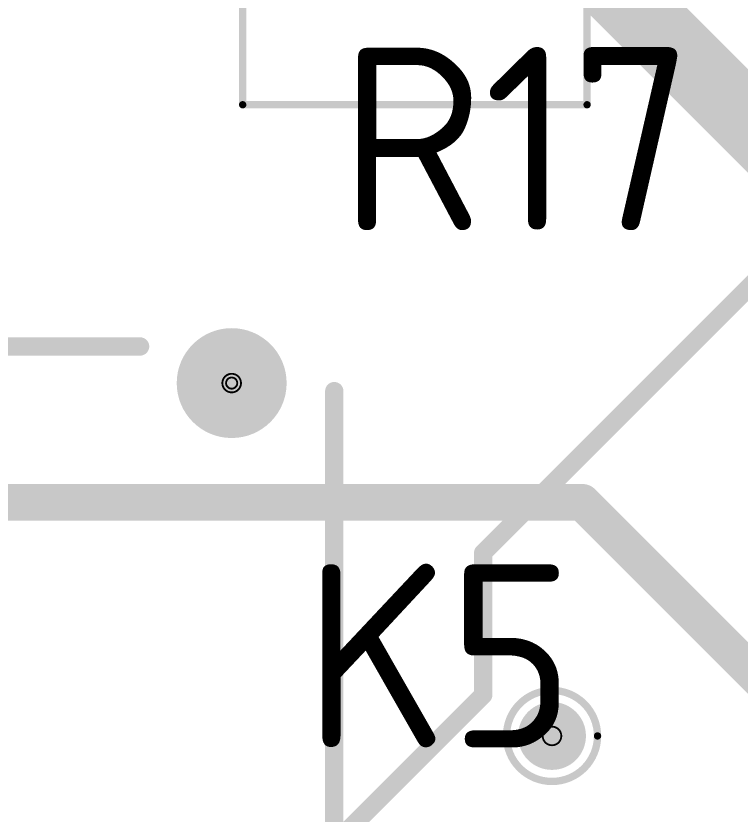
# Model space of a CAD drawing. Header units: millimetres. Extents: x 3219 to 51106, y -14166 to 2063.
# Drawn here: x 5667.59 to 5687.35, y 1876.09 to 1897.88 of the extents above; entities that cross this region are included whole.
import ezdxf

# ---------------------------------------------------------------- set-up
doc = ezdxf.new("R2010")
doc.units = ezdxf.units.MM
doc.layers.get('0').update_dxf_attribs({"lineweight": 53})
for name, color, linetype in [('Bottom Layer', 5, 'Continuous'), ('Bottom Solder', 6, 'Continuous'), ('Drill Drawing', 1, 'Continuous'), ('Mechanical 1', 6, 'Continuous'), ('Mechanical 15', 56, 'Continuous'), ('Multi-Layer', 9, 'Continuous'), ('Top Layer', 1, 'Continuous'), ('Top Overlay', 2, 'Continuous'), ('Top Solder', 216, 'Continuous')]:
    doc.layers.add(name, color=color, linetype=linetype)
doc.styles.add('GOST type B', font='GOST_B.TTF', dxfattribs={"height": 3.5})

# ---------------------------------------------------------------- blocks, each defined once
blk = doc.blocks.new('_______301421_021_19')
at = {"layer": 'Bottom Layer'}
h = blk.add_hatch(color=5, dxfattribs=at)
edge = h.paths.add_edge_path()
edge.add_arc((0, 0), 1.5, 0, 360)
at = {"layer": 'Multi-Layer'}
h = blk.add_hatch(color=9, dxfattribs=at)
edge = h.paths.add_edge_path()
edge.add_arc((0, 0), 1.5, 0, 360)
at = {"layer": 'Top Layer'}
h = blk.add_hatch(color=1, dxfattribs=at)
edge = h.paths.add_edge_path()
edge.add_arc((0, 0), 1.5, 0, 360)
blk = doc.blocks.new('_2_33_2_1PIN_22')
at = {"layer": 'Bottom Layer'}
h = blk.add_hatch(color=5, dxfattribs=at)
edge = h.paths.add_edge_path()
edge.add_arc((0, 0), 0.925, 0, 360)
at = {"layer": 'Bottom Solder'}
h = blk.add_hatch(color=6, dxfattribs=at)
edge = h.paths.add_edge_path()
edge.add_arc((0, 0), 1.027, 0, 360)
at = {"layer": 'Multi-Layer'}
h = blk.add_hatch(color=9, dxfattribs=at)
edge = h.paths.add_edge_path()
edge.add_arc((0, 0), 0.925, 0, 360)
at = {"layer": 'Top Layer'}
h = blk.add_hatch(color=1, dxfattribs=at)
edge = h.paths.add_edge_path()
edge.add_arc((0, 0), 0.925, 0, 360)
at = {"layer": 'Top Solder'}
h = blk.add_hatch(color=216, dxfattribs=at)
edge = h.paths.add_edge_path()
edge.add_arc((0, 0), 1.027, 0, 360)
at = {"layer": 'Mechanical 1'}
for points in [[(-4.7, 4.4, 0.2, 0.2, 0), (-4.7, -4.4, 0.2, 0.2, 0)], [(-4.7, 4.4, 0.2, 0.2, 0), (4.7, 4.4, 0.2, 0.2, 0)], [(4.7, -4.4, 0.2, 0.2, 0), (4.7, 4.4, 0.2, 0.2, 0)], [(-4.7, -4.4, 0.2, 0.2, 0), (4.7, -4.4, 0.2, 0.2, 0)]]:
    blk.add_lwpolyline(points, format="xyseb", dxfattribs=at)
for points in [[(-4.75, 4.4, 0.1, 0.1, 1), (-4.65, 4.4, 0.1, 0.1, 1)], [(-4.75, 4.4, 0.1, 0.1, 1), (-4.65, 4.4, 0.1, 0.1, 1)], [(4.65, 4.4, 0.1, 0.1, 1), (4.75, 4.4, 0.1, 0.1, 1)], [(4.65, 4.4, 0.1, 0.1, 1), (4.75, 4.4, 0.1, 0.1, 1)], [(-4.75, -4.4, 0.1, 0.1, 1), (-4.65, -4.4, 0.1, 0.1, 1)], [(-4.75, -4.4, 0.1, 0.1, 1), (-4.65, -4.4, 0.1, 0.1, 1)], [(4.65, -4.4, 0.1, 0.1, 1), (4.75, -4.4, 0.1, 0.1, 1)], [(4.65, -4.4, 0.1, 0.1, 1), (4.75, -4.4, 0.1, 0.1, 1)]]:
    blk.add_lwpolyline(points, format="xyseb", close=True, dxfattribs=at)
at = {"layer": 'Mechanical 15'}
for points in [[(0, 0.5, 0.05, 0.05, 0), (0, -0.5, 0.05, 0.05, 0)], [(-0.5, 0, 0.05, 0.05, 0), (0.5, 0, 0.05, 0.05, 0)]]:
    blk.add_lwpolyline(points, format="xyseb", dxfattribs=at)
for points in [[(-0.013, 0.5, 0.025, 0.025, 1), (0.012, 0.5, 0.025, 0.025, 1)], [(-0.513, 0, 0.025, 0.025, 1), (-0.488, 0, 0.025, 0.025, 1)], [(0.487, 0, 0.025, 0.025, 1), (0.512, 0, 0.025, 0.025, 1)], [(-0.013, -0.5, 0.025, 0.025, 1), (0.012, -0.5, 0.025, 0.025, 1)]]:
    blk.add_lwpolyline(points, format="xyseb", close=True, dxfattribs=at)
at = {"layer": 'Top Overlay'}
for points in [[(-4.7, 4.4, 0.2, 0.2, 0), (4.7, 4.4, 0.2, 0.2, 0)], [(-4.7, -4.4, 0.2, 0.2, 0), (-4.7, 4.4, 0.2, 0.2, 0)], [(4.7, -4.4, 0.2, 0.2, 0), (4.7, 4.4, 0.2, 0.2, 0)], [(-4.7, -4.4, 0.2, 0.2, 0), (4.7, -4.4, 0.2, 0.2, 0)]]:
    blk.add_lwpolyline(points, format="xyseb", dxfattribs=at)
for points in [[(-4.75, 4.4, 0.1, 0.1, 1), (-4.65, 4.4, 0.1, 0.1, 1)], [(-4.75, 4.4, 0.1, 0.1, 1), (-4.65, 4.4, 0.1, 0.1, 1)], [(4.65, 4.4, 0.1, 0.1, 1), (4.75, 4.4, 0.1, 0.1, 1)], [(4.65, 4.4, 0.1, 0.1, 1), (4.75, 4.4, 0.1, 0.1, 1)], [(-4.75, -4.4, 0.1, 0.1, 1), (-4.65, -4.4, 0.1, 0.1, 1)], [(-4.75, -4.4, 0.1, 0.1, 1), (-4.65, -4.4, 0.1, 0.1, 1)], [(4.65, -4.4, 0.1, 0.1, 1), (4.75, -4.4, 0.1, 0.1, 1)], [(4.65, -4.4, 0.1, 0.1, 1), (4.75, -4.4, 0.1, 0.1, 1)]]:
    blk.add_lwpolyline(points, format="xyseb", close=True, dxfattribs=at)
at = {"layer": 'Top Overlay', "style": 'GOST type B'}
blk.add_text('R17', height=5, dxfattribs=at).set_placement((-2.061, -7.823))

msp = doc.modelspace()

# ---------------------------------------------------------------- hatches: boundary and pattern name
at = {"layer": 'Bottom Layer'}
h = msp.add_hatch(color=5, dxfattribs=at)
edge = h.paths.add_edge_path()
edge.add_arc((5682.221, 1878.223), 0.825, 0, 360)
at = {"layer": 'Bottom Solder'}
h = msp.add_hatch(color=6, dxfattribs=at)
edge = h.paths.add_edge_path()
edge.add_arc((5682.221, 1878.223), 0.927, 0, 360)
at = {"layer": 'Multi-Layer'}
h = msp.add_hatch(color=9, dxfattribs=at)
edge = h.paths.add_edge_path()
edge.add_arc((5682.221, 1878.223), 0.825, 0, 360)
at = {"layer": 'Top Layer'}
h = msp.add_hatch(color=1, dxfattribs=at)
edge = h.paths.add_edge_path()
edge.add_arc((5682.221, 1878.223), 0.825, 0, 360)
at = {"layer": 'Top Solder'}
h = msp.add_hatch(color=216, dxfattribs=at)
edge = h.paths.add_edge_path()
edge.add_arc((5682.221, 1878.223), 0.927, 0, 360)

# ---------------------------------------------------------------- linework, layer by layer
at = {"layer": 'Bottom Layer'}
for points in [[(5682.529, 1900.058, 2, 2, 0), (5691.229, 1891.358, 2, 2, 0)], [(5642.265, 1884.603, 1, 1, 0), (5683.048, 1884.603, 1, 1, 0)], [(5683.048, 1884.603, 1, 1, 0), (5690.468, 1877.183, 1, 1, 0)]]:
    msp.add_lwpolyline(points, format="xyseb", dxfattribs=at)
msp.add_lwpolyline([(5682.798, 1884.603, 0.5, 0.5, 1), (5683.298, 1884.603, 0.5, 0.5, 1)], format="xyseb", close=True, dxfattribs=at)
msp.add_lwpolyline([(5682.798, 1884.603, 0.5, 0.5, 1), (5683.298, 1884.603, 0.5, 0.5, 1)], format="xyseb", close=True, dxfattribs=at)
at = {"layer": 'Drill Drawing'}
for points in [[(5673.733, 1887.858, 0.0508, 0.0508, 1), (5673.225, 1887.858, 0.0508, 0.0508, 1)], [(5673.212, 1887.858, 0.0254, 0.0254, 1), (5673.237, 1887.858, 0.0254, 0.0254, 1)], [(5673.631, 1887.858, 0.0508, 0.0508, 1), (5673.326, 1887.858, 0.0508, 0.0508, 1)], [(5673.313, 1887.858, 0.0254, 0.0254, 1), (5673.339, 1887.858, 0.0254, 0.0254, 1)], [(5673.618, 1887.858, 0.0254, 0.0254, 1), (5673.644, 1887.858, 0.0254, 0.0254, 1)], [(5673.72, 1887.858, 0.0254, 0.0254, 1), (5673.745, 1887.858, 0.0254, 0.0254, 1)], [(5682.475, 1878.223, 0.0508, 0.0508, 1), (5681.967, 1878.223, 0.0508, 0.0508, 1)], [(5681.954, 1878.223, 0.0254, 0.0254, 1), (5681.979, 1878.223, 0.0254, 0.0254, 1)], [(5682.462, 1878.223, 0.0254, 0.0254, 1), (5682.487, 1878.223, 0.0254, 0.0254, 1)]]:
    msp.add_lwpolyline(points, format="xyseb", close=True, dxfattribs=at)
at = {"layer": 'Top Layer'}
for points in [[(5680.344, 1883.224, 0.5, 0.5, 0), (5705.344, 1908.223, 0.5, 0.5, 0)], [(5680.344, 1879.341, 0.5, 0.5, 0), (5680.344, 1883.224, 0.5, 0.5, 0)], [(5647.601, 1846.598, 0.5, 0.5, 0), (5680.344, 1879.341, 0.5, 0.5, 0)]]:
    msp.add_lwpolyline(points, format="xyseb", dxfattribs=at)
for points in [[(5680.219, 1883.224, 0.25, 0.25, 1), (5680.469, 1883.224, 0.25, 0.25, 1)], [(5680.219, 1883.224, 0.25, 0.25, 1), (5680.469, 1883.224, 0.25, 0.25, 1)], [(5680.219, 1879.341, 0.25, 0.25, 1), (5680.469, 1879.341, 0.25, 0.25, 1)], [(5680.219, 1879.341, 0.25, 0.25, 1), (5680.469, 1879.341, 0.25, 0.25, 1)]]:
    msp.add_lwpolyline(points, format="xyseb", close=True, dxfattribs=at)
at = {"layer": 'Top Overlay'}
for points in [[(5649.602, 1888.858, 0.5, 0.5, 0), (5670.979, 1888.858, 0.5, 0.5, 0)], [(5676.279, 1869.108, 0.5, 0.5, 0), (5676.279, 1887.638, 0.5, 0.5, 0)]]:
    msp.add_lwpolyline(points, format="xyseb", dxfattribs=at)
for points in [[(5670.854, 1888.858, 0.25, 0.25, 1), (5671.104, 1888.858, 0.25, 0.25, 1)], [(5676.154, 1887.638, 0.25, 0.25, 1), (5676.404, 1887.638, 0.25, 0.25, 1)], [(5683.464, 1878.223, 0.2, 0.2, 1), (5680.978, 1878.223, 0.2, 0.2, 1)], [(5680.928, 1878.223, 0.1, 0.1, 1), (5681.028, 1878.223, 0.1, 0.1, 1)], [(5683.414, 1878.223, 0.1, 0.1, 1), (5683.514, 1878.223, 0.1, 0.1, 1)]]:
    msp.add_lwpolyline(points, format="xyseb", close=True, dxfattribs=at)

# ---------------------------------------------------------------- block references
msp.add_blockref('_2_33_2_1PIN_22', (5678.479, 1899.858))
at = {"rotation": 180}
msp.add_blockref('_______301421_021_19', (5673.479, 1887.858), dxfattribs=at)

# ---------------------------------------------------------------- texts
at = {"layer": 'Top Overlay', "style": 'GOST type B'}
for s, p in [('R17', (5676.417, 1892.035)), ('K5', (5675.441, 1877.911))]:
    msp.add_text(s, height=5, dxfattribs=at).set_placement(p)

doc.saveas('drawing.dxf')
